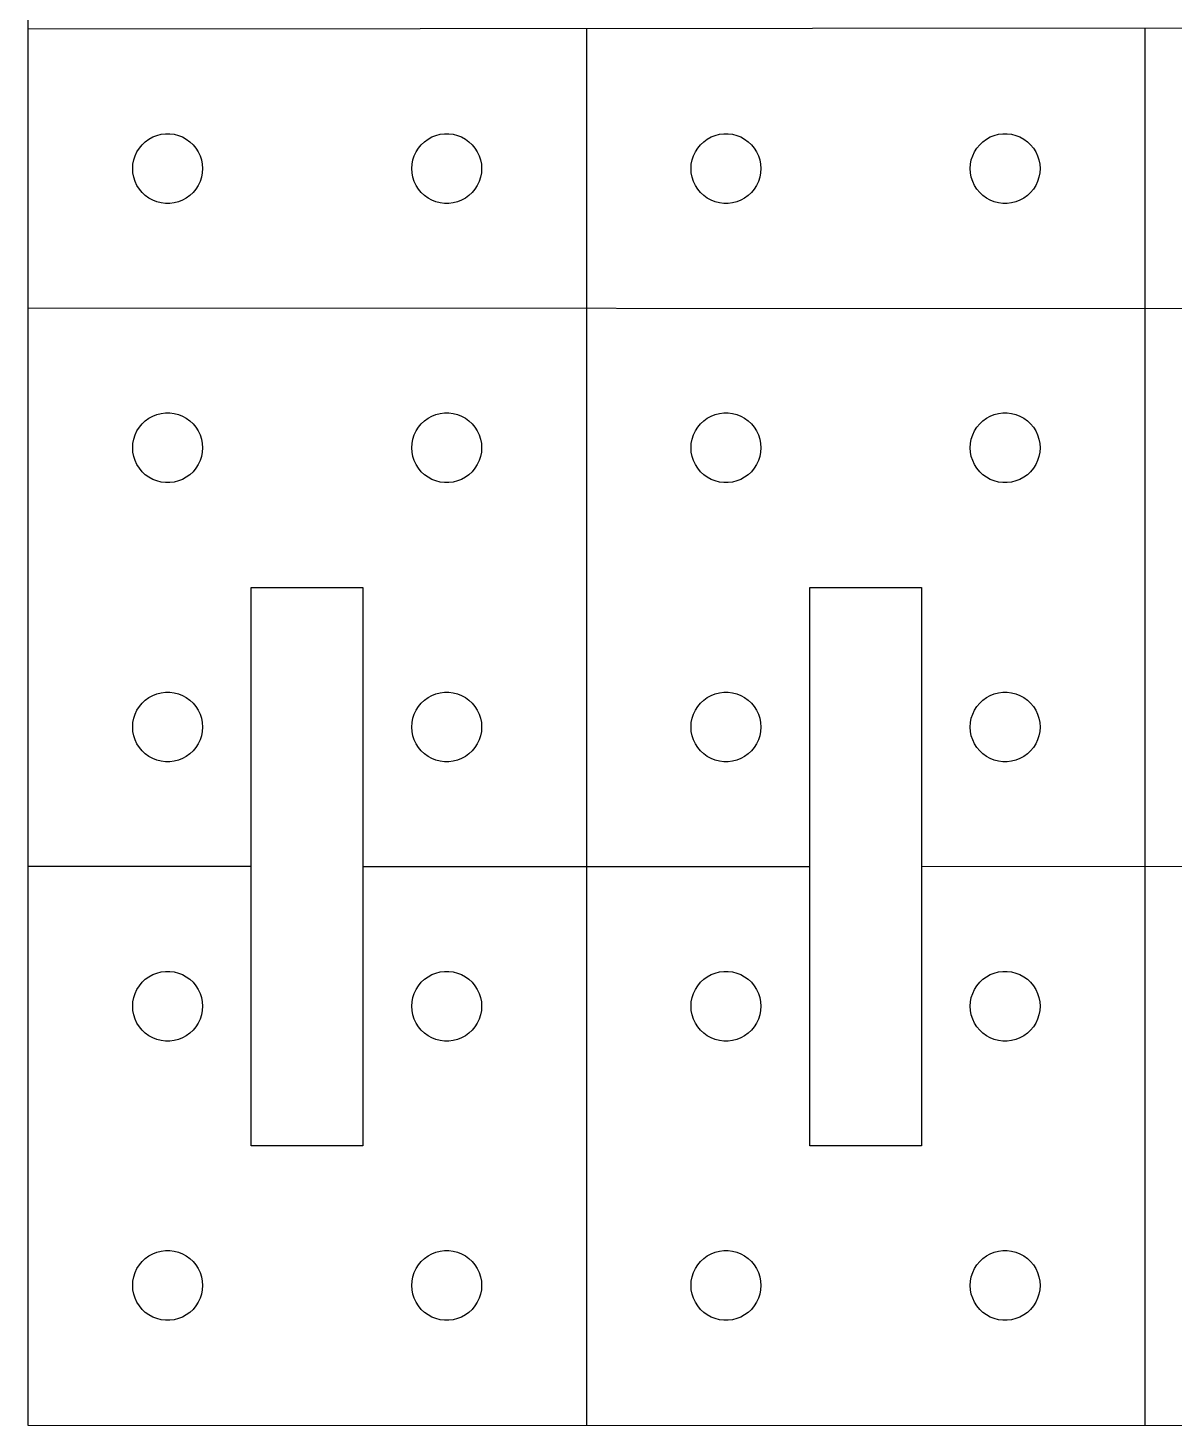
# Model space of a CAD drawing. Extents: x 0 to 330, y 0 to 287.
# Drawn here: x 0 to 82.1, y -0.1 to 100.1 of the extents above; entities that cross this region are included whole.
import ezdxf

# ---------------------------------------------------------------- set-up
doc = ezdxf.new("R2010")
doc.units = 0
doc.layers.add('LAYER_1', color=7, linetype='CONTINUOUS')

msp = doc.modelspace()

# ---------------------------------------------------------------- linework, layer by layer
at = {"layer": 'LAYER_1', "color": 7}
for p, q in [((0, 189.999968), (0, 0)), ((0, 99.999971), (270.000002, 100.282193)), ((40.000001, 99.999971), (40.000001, 0)), ((80.000001, 99.999971), (80, 0.000007)), ((8.6604, 92.110787), (8.9356, 92.26203)), ((8.9356, 92.26203), (9.2275, 92.377628)), ((9.2275, 92.377628), (9.5316, 92.455691)), ((9.5316, 92.455691), (9.843, 92.495033)), ((9.843, 92.495033), (10.15698, 92.495033)), ((10.15698, 92.495033), (10.46846, 92.455691)), ((10.46846, 92.455691), (10.77255, 92.377628)), ((10.77255, 92.377628), (11.06445, 92.26203)), ((11.06445, 92.26203), (11.33957, 92.110787)), ((28.66043, 92.110787), (28.93555, 92.26203)), ((28.93555, 92.26203), (29.22745, 92.377628)), ((29.22745, 92.377628), (29.53154, 92.455691)), ((29.53154, 92.455691), (29.84302, 92.495033)), ((29.84302, 92.495033), (30.157, 92.495033)), ((30.157, 92.495033), (30.4684, 92.455691)), ((30.4684, 92.455691), (30.7725, 92.377628)), ((30.7725, 92.377628), (31.0644, 92.26203)), ((31.0644, 92.26203), (31.3396, 92.110787)), ((48.660401, 92.110787), (48.935601, 92.26203)), ((48.935601, 92.26203), (49.227501, 92.377628)), ((49.227501, 92.377628), (49.531601, 92.455691)), ((49.531601, 92.455691), (49.843001, 92.495033)), ((49.843001, 92.495033), (50.156981, 92.495033)), ((50.156981, 92.495033), (50.468461, 92.455691)), ((50.468461, 92.455691), (50.772551, 92.377628)), ((50.772551, 92.377628), (51.064451, 92.26203)), ((51.064451, 92.26203), (51.339571, 92.110787)), ((68.660431, 92.110787), (68.935551, 92.26203)), ((68.935551, 92.26203), (69.227451, 92.377628)), ((69.227451, 92.377628), (69.531541, 92.455691)), ((69.531541, 92.455691), (69.843021, 92.495033)), ((69.843021, 92.495033), (70.157001, 92.495033)), ((70.157001, 92.495033), (70.468401, 92.455691)), ((70.468401, 92.455691), (70.772501, 92.377628)), ((70.772501, 92.377628), (71.064401, 92.26203)), ((71.064401, 92.26203), (71.339601, 92.110787)), ((7.6756, 90.920289), (7.8092, 91.204346)), ((7.8092, 91.204346), (7.9775, 91.469437)), ((7.9775, 91.469437), (8.1776, 91.711358)), ((8.1776, 91.711358), (8.4064, 91.926242)), ((8.4064, 91.926242), (8.6604, 92.110787)), ((11.33957, 92.110787), (11.59357, 91.926242)), ((11.59357, 91.926242), (11.82243, 91.711358)), ((11.82243, 91.711358), (12.02255, 91.469437)), ((12.02255, 91.469437), (12.19078, 91.204346)), ((12.19078, 91.204346), (12.32445, 90.920289)), ((27.67555, 90.920289), (27.80922, 91.204346)), ((27.80922, 91.204346), (27.97745, 91.469437)), ((27.97745, 91.469437), (28.17757, 91.711358)), ((28.17757, 91.711358), (28.40643, 91.926242)), ((28.40643, 91.926242), (28.66043, 92.110787)), ((31.3396, 92.110787), (31.5936, 91.926242)), ((31.5936, 91.926242), (31.8224, 91.711358)), ((31.8224, 91.711358), (32.0225, 91.469437)), ((32.0225, 91.469437), (32.1908, 91.204346)), ((32.1908, 91.204346), (32.3244, 90.920289)), ((47.675601, 90.920289), (47.809201, 91.204346)), ((47.809201, 91.204346), (47.977501, 91.469437)), ((47.977501, 91.469437), (48.177601, 91.711358)), ((48.177601, 91.711358), (48.406401, 91.926242)), ((48.406401, 91.926242), (48.660401, 92.110787)), ((51.339571, 92.110787), (51.593571, 91.926242)), ((51.593571, 91.926242), (51.822431, 91.711358)), ((51.822431, 91.711358), (52.022551, 91.469437)), ((52.022551, 91.469437), (52.190781, 91.204346)), ((52.190781, 91.204346), (52.324451, 90.920289)), ((67.675551, 90.920289), (67.809221, 91.204346)), ((67.809221, 91.204346), (67.977451, 91.469437)), ((67.977451, 91.469437), (68.177571, 91.711358)), ((68.177571, 91.711358), (68.406431, 91.926242)), ((68.406431, 91.926242), (68.660431, 92.110787)), ((71.339601, 92.110787), (71.593601, 91.926242)), ((71.593601, 91.926242), (71.822401, 91.711358)), ((71.822401, 91.711358), (72.022501, 91.469437)), ((72.022501, 91.469437), (72.190801, 91.204346)), ((72.190801, 91.204346), (72.324401, 90.920289)), ((7.5, 89.999962), (7.519699, 90.313314)), ((7.5197, 90.313314), (7.5786, 90.621698)), ((7.5786, 90.621698), (7.6756, 90.920289)), ((12.32445, 90.920289), (12.42146, 90.621698)), ((12.42146, 90.621698), (12.4803, 90.313314)), ((12.4803, 90.313314), (12.499999, 89.999962)), ((27.5, 89.999962), (27.519699, 90.313314)), ((27.5197, 90.313314), (27.57854, 90.621698)), ((27.57854, 90.621698), (27.67555, 90.920289)), ((32.3244, 90.920289), (32.4214, 90.621698)), ((32.4214, 90.621698), (32.4803, 90.313314)), ((32.4803, 90.313314), (32.499999, 89.999962)), ((47.500001, 89.999962), (47.5197, 90.313314)), ((47.519701, 90.313314), (47.578601, 90.621698)), ((47.578601, 90.621698), (47.675601, 90.920289)), ((52.324451, 90.920289), (52.421461, 90.621698)), ((52.421461, 90.621698), (52.480301, 90.313314)), ((52.480301, 90.313314), (52.500001, 89.999962)), ((67.500001, 89.999962), (67.5197, 90.313314)), ((67.519701, 90.313314), (67.578541, 90.621698)), ((67.578541, 90.621698), (67.675551, 90.920289)), ((72.324401, 90.920289), (72.421401, 90.621698)), ((72.421401, 90.621698), (72.480301, 90.313314)), ((72.480301, 90.313314), (72.5, 89.999962)), ((7.5197, 89.686668), (7.500001, 89.999962)), ((7.5786, 89.378283), (7.5197, 89.686668)), ((7.6756, 89.079664), (7.5786, 89.378283)), ((12.42146, 89.378283), (12.32445, 89.079664)), ((12.4803, 89.686668), (12.42146, 89.378283)), ((12.5, 89.999962), (12.480301, 89.686668)), ((27.5197, 89.686668), (27.500001, 89.999962)), ((27.57854, 89.378283), (27.5197, 89.686668)), ((27.67555, 89.079664), (27.57854, 89.378283)), ((32.4214, 89.378283), (32.3244, 89.079664)), ((32.4803, 89.686668), (32.4214, 89.378283)), ((32.5, 89.999962), (32.480301, 89.686668)), ((47.519701, 89.686668), (47.500002, 89.999962)), ((47.578601, 89.378283), (47.519701, 89.686668)), ((47.675601, 89.079664), (47.578601, 89.378283)), ((52.421461, 89.378283), (52.324451, 89.079664)), ((52.480301, 89.686668), (52.421461, 89.378283)), ((52.500001, 89.999962), (52.480302, 89.686668)), ((67.519701, 89.686668), (67.500002, 89.999962)), ((67.578541, 89.378283), (67.519701, 89.686668)), ((67.675551, 89.079664), (67.578541, 89.378283)), ((72.421401, 89.378283), (72.324401, 89.079664)), ((72.480301, 89.686668), (72.421401, 89.378283)), ((72.500001, 89.999962), (72.480302, 89.686668)), ((7.8092, 88.795579), (7.6756, 89.079664)), ((7.9775, 88.53046), (7.8092, 88.795579)), ((8.1776, 88.288567), (7.9775, 88.53046)), ((8.4064, 88.073683), (8.1776, 88.288567)), ((11.82243, 88.288567), (11.59357, 88.073683)), ((12.02255, 88.53046), (11.82243, 88.288567)), ((12.19078, 88.795579), (12.02255, 88.53046)), ((12.32445, 89.079664), (12.19078, 88.795579)), ((27.80922, 88.795579), (27.67555, 89.079664)), ((27.97745, 88.53046), (27.80922, 88.795579)), ((28.17757, 88.288567), (27.97745, 88.53046)), ((28.40643, 88.073683), (28.17757, 88.288567)), ((31.8224, 88.288567), (31.5936, 88.073683)), ((32.0225, 88.53046), (31.8224, 88.288567)), ((32.1908, 88.795579), (32.0225, 88.53046)), ((32.3244, 89.079664), (32.1908, 88.795579)), ((47.809201, 88.795579), (47.675601, 89.079664)), ((47.977501, 88.53046), (47.809201, 88.795579)), ((48.177601, 88.288567), (47.977501, 88.53046)), ((48.406401, 88.073683), (48.177601, 88.288567)), ((51.822431, 88.288567), (51.593571, 88.073683)), ((52.022551, 88.53046), (51.822431, 88.288567)), ((52.190781, 88.795579), (52.022551, 88.53046)), ((52.324451, 89.079664), (52.190781, 88.795579)), ((67.809221, 88.795579), (67.675551, 89.079664)), ((67.977451, 88.53046), (67.809221, 88.795579)), ((68.177571, 88.288567), (67.977451, 88.53046)), ((68.406431, 88.073683), (68.177571, 88.288567)), ((71.822401, 88.288567), (71.593601, 88.073683)), ((72.022501, 88.53046), (71.822401, 88.288567)), ((72.190801, 88.795579), (72.022501, 88.53046)), ((72.324401, 89.079664), (72.190801, 88.795579)), ((8.6604, 87.889166), (8.4064, 88.073683)), ((8.9356, 87.737867), (8.6604, 87.889166)), ((9.2275, 87.622381), (8.9356, 87.737867)), ((9.5316, 87.544262), (9.2275, 87.622381)), ((9.843, 87.504864), (9.5316, 87.544262)), ((10.15698, 87.504864), (9.843, 87.504864)), ((10.46846, 87.544262), (10.15698, 87.504864)), ((10.77255, 87.622381), (10.46846, 87.544262)), ((11.06445, 87.737867), (10.77255, 87.622381)), ((11.33957, 87.889166), (11.06445, 87.737867)), ((11.59357, 88.073683), (11.33957, 87.889166)), ((28.66043, 87.889166), (28.40643, 88.073683)), ((28.93555, 87.737867), (28.66043, 87.889166)), ((29.22745, 87.622381), (28.93555, 87.737867)), ((29.53154, 87.544262), (29.22745, 87.622381)), ((29.84302, 87.504864), (29.53154, 87.544262)), ((30.157, 87.504864), (29.84302, 87.504864)), ((30.4684, 87.544262), (30.157, 87.504864)), ((30.7725, 87.622381), (30.4684, 87.544262)), ((31.0644, 87.737867), (30.7725, 87.622381)), ((31.3396, 87.889166), (31.0644, 87.737867)), ((31.5936, 88.073683), (31.3396, 87.889166)), ((48.660401, 87.889166), (48.406401, 88.073683)), ((48.935601, 87.737867), (48.660401, 87.889166)), ((49.227501, 87.622381), (48.935601, 87.737867)), ((49.531601, 87.544262), (49.227501, 87.622381)), ((49.843001, 87.504864), (49.531601, 87.544262)), ((50.156981, 87.504864), (49.843001, 87.504864)), ((50.468461, 87.544262), (50.156981, 87.504864)), ((50.772551, 87.622381), (50.468461, 87.544262)), ((51.064451, 87.737867), (50.772551, 87.622381)), ((51.339571, 87.889166), (51.064451, 87.737867)), ((51.593571, 88.073683), (51.339571, 87.889166)), ((68.660431, 87.889166), (68.406431, 88.073683)), ((68.935551, 87.737867), (68.660431, 87.889166)), ((69.227451, 87.622381), (68.935551, 87.737867)), ((69.531541, 87.544262), (69.227451, 87.622381)), ((69.843021, 87.504864), (69.531541, 87.544262)), ((70.157001, 87.504864), (69.843021, 87.504864)), ((70.468401, 87.544262), (70.157001, 87.504864)), ((70.772501, 87.622381), (70.468401, 87.544262)), ((71.064401, 87.737867), (70.772501, 87.622381)), ((71.339601, 87.889166), (71.064401, 87.737867)), ((71.593601, 88.073683), (71.339601, 87.889166)), ((239.999998, 79.858871), (0, 79.999982)), ((8.6604, 72.110799), (8.9356, 72.262098)), ((8.9356, 72.262098), (9.2275, 72.377584)), ((9.2275, 72.377584), (9.5316, 72.455703)), ((9.5316, 72.455703), (9.843, 72.495101)), ((9.843, 72.495101), (10.15698, 72.495101)), ((10.15698, 72.495101), (10.46846, 72.455703)), ((10.46846, 72.455703), (10.77255, 72.377584)), ((10.77255, 72.377584), (11.06445, 72.262098)), ((11.06445, 72.262098), (11.33957, 72.110799)), ((28.66043, 72.110799), (28.93555, 72.262098)), ((28.93555, 72.262098), (29.22745, 72.377584)), ((29.22745, 72.377584), (29.53154, 72.455703)), ((29.53154, 72.455703), (29.84302, 72.495101)), ((29.84302, 72.495101), (30.157, 72.495101)), ((30.157, 72.495101), (30.4684, 72.455703)), ((30.4684, 72.455703), (30.7725, 72.377584)), ((30.7725, 72.377584), (31.0644, 72.262098)), ((31.0644, 72.262098), (31.3396, 72.110799)), ((48.660401, 72.110799), (48.935601, 72.262098)), ((48.935601, 72.262098), (49.227501, 72.377584)), ((49.227501, 72.377584), (49.531601, 72.455703)), ((49.531601, 72.455703), (49.843001, 72.495101)), ((49.843001, 72.495101), (50.156981, 72.495101)), ((50.156981, 72.495101), (50.468461, 72.455703)), ((50.468461, 72.455703), (50.772551, 72.377584)), ((50.772551, 72.377584), (51.064451, 72.262098)), ((51.064451, 72.262098), (51.339571, 72.110799)), ((68.660431, 72.110799), (68.935551, 72.262098)), ((68.935551, 72.262098), (69.227451, 72.377584)), ((69.227451, 72.377584), (69.531541, 72.455703)), ((69.531541, 72.455703), (69.843021, 72.495101)), ((69.843021, 72.495101), (70.157001, 72.495101)), ((70.157001, 72.495101), (70.468401, 72.455703)), ((70.468401, 72.455703), (70.772501, 72.377584)), ((70.772501, 72.377584), (71.064401, 72.262098)), ((71.064401, 72.262098), (71.339601, 72.110799)), ((7.6756, 70.920301), (7.8092, 71.204386)), ((7.8092, 71.204386), (7.9775, 71.469505)), ((7.9775, 71.469505), (8.1776, 71.711398)), ((8.1776, 71.711398), (8.4064, 71.926282)), ((8.4064, 71.926282), (8.6604, 72.110799)), ((11.33957, 72.110799), (11.59357, 71.926282)), ((11.59357, 71.926282), (11.82243, 71.711398)), ((11.82243, 71.711398), (12.02255, 71.469505)), ((12.02255, 71.469505), (12.19078, 71.204386)), ((12.19078, 71.204386), (12.32445, 70.920301)), ((27.67555, 70.920301), (27.80922, 71.204386)), ((27.80922, 71.204386), (27.97745, 71.469505)), ((27.97745, 71.469505), (28.17757, 71.711398)), ((28.17757, 71.711398), (28.40643, 71.926282)), ((28.40643, 71.926282), (28.66043, 72.110799)), ((31.3396, 72.110799), (31.5936, 71.926282)), ((31.5936, 71.926282), (31.8224, 71.711398)), ((31.8224, 71.711398), (32.0225, 71.469505)), ((32.0225, 71.469505), (32.1908, 71.204386)), ((32.1908, 71.204386), (32.3244, 70.920301)), ((47.675601, 70.920301), (47.809201, 71.204386)), ((47.809201, 71.204386), (47.977501, 71.469505)), ((47.977501, 71.469505), (48.177601, 71.711398)), ((48.177601, 71.711398), (48.406401, 71.926282)), ((48.406401, 71.926282), (48.660401, 72.110799)), ((51.339571, 72.110799), (51.593571, 71.926282)), ((51.593571, 71.926282), (51.822431, 71.711398)), ((51.822431, 71.711398), (52.022551, 71.469505)), ((52.022551, 71.469505), (52.190781, 71.204386)), ((52.190781, 71.204386), (52.324451, 70.920301)), ((67.675551, 70.920301), (67.809221, 71.204386)), ((67.809221, 71.204386), (67.977451, 71.469505)), ((67.977451, 71.469505), (68.177571, 71.711398)), ((68.177571, 71.711398), (68.406431, 71.926282)), ((68.406431, 71.926282), (68.660431, 72.110799)), ((71.339601, 72.110799), (71.593601, 71.926282)), ((71.593601, 71.926282), (71.822401, 71.711398)), ((71.822401, 71.711398), (72.022501, 71.469505)), ((72.022501, 71.469505), (72.190801, 71.204386)), ((72.190801, 71.204386), (72.324401, 70.920301)), ((7.5, 70.000002), (7.519699, 70.313297)), ((7.5197, 70.313297), (7.5786, 70.621682)), ((7.5786, 70.621682), (7.6756, 70.920301)), ((12.32445, 70.920301), (12.42146, 70.621682)), ((12.42146, 70.621682), (12.4803, 70.313297)), ((12.4803, 70.313297), (12.499999, 70.000002)), ((27.5, 70.000002), (27.519699, 70.313297)), ((27.5197, 70.313297), (27.57854, 70.621682)), ((27.57854, 70.621682), (27.67555, 70.920301)), ((32.3244, 70.920301), (32.4214, 70.621682)), ((32.4214, 70.621682), (32.4803, 70.313297)), ((32.4803, 70.313297), (32.499999, 70.000002)), ((47.500001, 70.000002), (47.5197, 70.313297)), ((47.519701, 70.313297), (47.578601, 70.621682)), ((47.578601, 70.621682), (47.675601, 70.920301)), ((52.324451, 70.920301), (52.421461, 70.621682)), ((52.421461, 70.621682), (52.480301, 70.313297)), ((52.480301, 70.313297), (52.500001, 70.000002)), ((67.500001, 70.000002), (67.5197, 70.313297)), ((67.519701, 70.313297), (67.578541, 70.621682)), ((67.578541, 70.621682), (67.675551, 70.920301)), ((72.324401, 70.920301), (72.421401, 70.621682)), ((72.421401, 70.621682), (72.480301, 70.313297)), ((72.480301, 70.313297), (72.5, 70.000002)), ((7.5197, 69.686651), (7.500001, 70.000002)), ((7.5786, 69.378267), (7.5197, 69.686651)), ((7.6756, 69.079676), (7.5786, 69.378267)), ((12.42146, 69.378267), (12.32445, 69.079676)), ((12.4803, 69.686651), (12.42146, 69.378267)), ((12.5, 70.000002), (12.480301, 69.686651)), ((27.5197, 69.686651), (27.500001, 70.000002)), ((27.57854, 69.378267), (27.5197, 69.686651)), ((27.67555, 69.079676), (27.57854, 69.378267)), ((32.4214, 69.378267), (32.3244, 69.079676)), ((32.4803, 69.686651), (32.4214, 69.378267)), ((32.5, 70.000002), (32.480301, 69.686651)), ((47.519701, 69.686651), (47.500002, 70.000002)), ((47.578601, 69.378267), (47.519701, 69.686651)), ((47.675601, 69.079676), (47.578601, 69.378267)), ((52.421461, 69.378267), (52.324451, 69.079676)), ((52.480301, 69.686651), (52.421461, 69.378267)), ((52.500001, 70.000002), (52.480302, 69.686651)), ((67.519701, 69.686651), (67.500002, 70.000002)), ((67.578541, 69.378267), (67.519701, 69.686651)), ((67.675551, 69.079676), (67.578541, 69.378267)), ((72.421401, 69.378267), (72.324401, 69.079676)), ((72.480301, 69.686651), (72.421401, 69.378267)), ((72.500001, 70.000002), (72.480302, 69.686651)), ((7.8092, 68.795619), (7.6756, 69.079676)), ((7.9775, 68.530528), (7.8092, 68.795619)), ((8.1776, 68.288607), (7.9775, 68.530528)), ((8.4064, 68.073723), (8.1776, 68.288607)), ((11.82243, 68.288607), (11.59357, 68.073723)), ((12.02255, 68.530528), (11.82243, 68.288607)), ((12.19078, 68.795619), (12.02255, 68.530528)), ((12.32445, 69.079676), (12.19078, 68.795619)), ((27.80922, 68.795619), (27.67555, 69.079676)), ((27.97745, 68.530528), (27.80922, 68.795619)), ((28.17757, 68.288607), (27.97745, 68.530528)), ((28.40643, 68.073723), (28.17757, 68.288607)), ((31.8224, 68.288607), (31.5936, 68.073723)), ((32.0225, 68.530528), (31.8224, 68.288607)), ((32.1908, 68.795619), (32.0225, 68.530528)), ((32.3244, 69.079676), (32.1908, 68.795619)), ((47.809201, 68.795619), (47.675601, 69.079676)), ((47.977501, 68.530528), (47.809201, 68.795619)), ((48.177601, 68.288607), (47.977501, 68.530528)), ((48.406401, 68.073723), (48.177601, 68.288607)), ((51.822431, 68.288607), (51.593571, 68.073723)), ((52.022551, 68.530528), (51.822431, 68.288607)), ((52.190781, 68.795619), (52.022551, 68.530528)), ((52.324451, 69.079676), (52.190781, 68.795619)), ((67.809221, 68.795619), (67.675551, 69.079676)), ((67.977451, 68.530528), (67.809221, 68.795619)), ((68.177571, 68.288607), (67.977451, 68.530528)), ((68.406431, 68.073723), (68.177571, 68.288607)), ((71.822401, 68.288607), (71.593601, 68.073723)), ((72.022501, 68.530528), (71.822401, 68.288607)), ((72.190801, 68.795619), (72.022501, 68.530528)), ((72.324401, 69.079676), (72.190801, 68.795619)), ((8.6604, 67.889178), (8.4064, 68.073723)), ((8.9356, 67.737935), (8.6604, 67.889178)), ((9.2275, 67.622337), (8.9356, 67.737935)), ((9.5316, 67.544274), (9.2275, 67.622337)), ((9.843, 67.504932), (9.5316, 67.544274)), ((10.15698, 67.504932), (9.843, 67.504932)), ((10.46846, 67.544274), (10.15698, 67.504932)), ((10.77255, 67.622337), (10.46846, 67.544274)), ((11.06445, 67.737935), (10.77255, 67.622337)), ((11.33957, 67.889178), (11.06445, 67.737935)), ((11.59357, 68.073723), (11.33957, 67.889178)), ((28.66043, 67.889178), (28.40643, 68.073723)), ((28.93555, 67.737935), (28.66043, 67.889178)), ((29.22745, 67.622337), (28.93555, 67.737935)), ((29.53154, 67.544274), (29.22745, 67.622337)), ((29.84302, 67.504932), (29.53154, 67.544274)), ((30.157, 67.504932), (29.84302, 67.504932)), ((30.4684, 67.544274), (30.157, 67.504932)), ((30.7725, 67.622337), (30.4684, 67.544274)), ((31.0644, 67.737935), (30.7725, 67.622337)), ((31.3396, 67.889178), (31.0644, 67.737935)), ((31.5936, 68.073723), (31.3396, 67.889178)), ((48.660401, 67.889178), (48.406401, 68.073723)), ((48.935601, 67.737935), (48.660401, 67.889178)), ((49.227501, 67.622337), (48.935601, 67.737935)), ((49.531601, 67.544274), (49.227501, 67.622337)), ((49.843001, 67.504932), (49.531601, 67.544274)), ((50.156981, 67.504932), (49.843001, 67.504932)), ((50.468461, 67.544274), (50.156981, 67.504932)), ((50.772551, 67.622337), (50.468461, 67.544274)), ((51.064451, 67.737935), (50.772551, 67.622337)), ((51.339571, 67.889178), (51.064451, 67.737935)), ((51.593571, 68.073723), (51.339571, 67.889178)), ((68.660431, 67.889178), (68.406431, 68.073723)), ((68.935551, 67.737935), (68.660431, 67.889178)), ((69.227451, 67.622337), (68.935551, 67.737935)), ((69.531541, 67.544274), (69.227451, 67.622337)), ((69.843021, 67.504932), (69.531541, 67.544274)), ((70.157001, 67.504932), (69.843021, 67.504932)), ((70.468401, 67.544274), (70.157001, 67.504932)), ((70.772501, 67.622337), (70.468401, 67.544274)), ((71.064401, 67.737935), (70.772501, 67.622337)), ((71.339601, 67.889178), (71.064401, 67.737935)), ((71.593601, 68.073723), (71.339601, 67.889178)), ((16, 19.999988), (16, 59.999994)), ((16, 59.999994), (24, 59.999994)), ((24, 59.999994), (24, 19.999988)), ((56.000001, 19.999988), (56.000001, 59.999994)), ((56.000001, 59.999994), (64.000001, 59.999994)), ((64.000001, 59.999994), (64.000001, 19.999988)), ((8.4064, 51.926266), (8.6604, 52.110811)), ((8.6604, 52.110811), (8.9356, 52.262054)), ((8.9356, 52.262054), (9.2275, 52.377652)), ((9.2275, 52.377652), (9.5316, 52.455714)), ((9.5316, 52.455714), (9.843, 52.495056)), ((9.843, 52.495056), (10.15698, 52.495056)), ((10.15698, 52.495056), (10.46846, 52.455714)), ((10.46846, 52.455714), (10.77255, 52.377652)), ((10.77255, 52.377652), (11.06445, 52.262054)), ((11.06445, 52.262054), (11.33957, 52.110811)), ((11.33957, 52.110811), (11.59357, 51.926266)), ((28.40643, 51.926266), (28.66043, 52.110811)), ((28.66043, 52.110811), (28.93555, 52.262054)), ((28.93555, 52.262054), (29.22745, 52.377652)), ((29.22745, 52.377652), (29.53154, 52.455714)), ((29.53154, 52.455714), (29.84302, 52.495056)), ((29.84302, 52.495056), (30.157, 52.495056)), ((30.157, 52.495056), (30.4684, 52.455714)), ((30.4684, 52.455714), (30.7725, 52.377652)), ((30.7725, 52.377652), (31.0644, 52.262054)), ((31.0644, 52.262054), (31.3396, 52.110811)), ((31.3396, 52.110811), (31.5936, 51.926266)), ((48.406401, 51.926266), (48.660401, 52.110811)), ((48.660401, 52.110811), (48.935601, 52.262054)), ((48.935601, 52.262054), (49.227501, 52.377652)), ((49.227501, 52.377652), (49.531601, 52.455714)), ((49.531601, 52.455714), (49.843001, 52.495056)), ((49.843001, 52.495056), (50.156981, 52.495056)), ((50.156981, 52.495056), (50.468461, 52.455714)), ((50.468461, 52.455714), (50.772551, 52.377652)), ((50.772551, 52.377652), (51.064451, 52.262054)), ((51.064451, 52.262054), (51.339571, 52.110811)), ((51.339571, 52.110811), (51.593571, 51.926266)), ((68.406431, 51.926266), (68.660431, 52.110811)), ((68.660431, 52.110811), (68.935551, 52.262054)), ((68.935551, 52.262054), (69.227451, 52.377652)), ((69.227451, 52.377652), (69.531541, 52.455714)), ((69.531541, 52.455714), (69.843021, 52.495056)), ((69.843021, 52.495056), (70.157001, 52.495056)), ((70.157001, 52.495056), (70.468401, 52.455714)), ((70.468401, 52.455714), (70.772501, 52.377652)), ((70.772501, 52.377652), (71.064401, 52.262054)), ((71.064401, 52.262054), (71.339601, 52.110811)), ((71.339601, 52.110811), (71.593601, 51.926266)), ((7.6756, 50.920313), (7.8092, 51.204398)), ((7.8092, 51.204398), (7.9775, 51.469461)), ((7.9775, 51.469461), (8.1776, 51.711382)), ((8.1776, 51.711382), (8.4064, 51.926266)), ((11.59357, 51.926266), (11.82243, 51.711382)), ((11.82243, 51.711382), (12.02255, 51.469461)), ((12.02255, 51.469461), (12.19078, 51.204398)), ((12.19078, 51.204398), (12.32445, 50.920313)), ((27.67555, 50.920313), (27.80922, 51.204398)), ((27.80922, 51.204398), (27.97745, 51.469461)), ((27.97745, 51.469461), (28.17757, 51.711382)), ((28.17757, 51.711382), (28.40643, 51.926266)), ((31.5936, 51.926266), (31.8224, 51.711382)), ((31.8224, 51.711382), (32.0225, 51.469461)), ((32.0225, 51.469461), (32.1908, 51.204398)), ((32.1908, 51.204398), (32.3244, 50.920313)), ((47.675601, 50.920313), (47.809201, 51.204398)), ((47.809201, 51.204398), (47.977501, 51.469461)), ((47.977501, 51.469461), (48.177601, 51.711382)), ((48.177601, 51.711382), (48.406401, 51.926266)), ((51.593571, 51.926266), (51.822431, 51.711382)), ((51.822431, 51.711382), (52.022551, 51.469461)), ((52.022551, 51.469461), (52.190781, 51.204398)), ((52.190781, 51.204398), (52.324451, 50.920313)), ((67.675551, 50.920313), (67.809221, 51.204398)), ((67.809221, 51.204398), (67.977451, 51.469461)), ((67.977451, 51.469461), (68.177571, 51.711382)), ((68.177571, 51.711382), (68.406431, 51.926266)), ((71.593601, 51.926266), (71.822401, 51.711382)), ((71.822401, 51.711382), (72.022501, 51.469461)), ((72.022501, 51.469461), (72.190801, 51.204398)), ((72.190801, 51.204398), (72.324401, 50.920313)), ((7.5, 49.999986), (7.519699, 50.313337)), ((7.5197, 50.313337), (7.5786, 50.621722)), ((7.5786, 50.621722), (7.6756, 50.920313)), ((12.32445, 50.920313), (12.42146, 50.621722)), ((12.42146, 50.621722), (12.4803, 50.313337)), ((12.4803, 50.313337), (12.499999, 49.999986)), ((27.5, 49.999986), (27.519699, 50.313337)), ((27.5197, 50.313337), (27.57854, 50.621722)), ((27.57854, 50.621722), (27.67555, 50.920313)), ((32.3244, 50.920313), (32.4214, 50.621722)), ((32.4214, 50.621722), (32.4803, 50.313337)), ((32.4803, 50.313337), (32.499999, 49.999986)), ((47.500001, 49.999986), (47.5197, 50.313337)), ((47.519701, 50.313337), (47.578601, 50.621722)), ((47.578601, 50.621722), (47.675601, 50.920313)), ((52.324451, 50.920313), (52.421461, 50.621722)), ((52.421461, 50.621722), (52.480301, 50.313337)), ((52.480301, 50.313337), (52.500001, 49.999986)), ((67.500001, 49.999986), (67.5197, 50.313337)), ((67.519701, 50.313337), (67.578541, 50.621722)), ((67.578541, 50.621722), (67.675551, 50.920313)), ((72.324401, 50.920313), (72.421401, 50.621722)), ((72.421401, 50.621722), (72.480301, 50.313337)), ((72.480301, 50.313337), (72.5, 49.999986)), ((7.5197, 49.686691), (7.500001, 49.999986)), ((7.5786, 49.378307), (7.5197, 49.686691)), ((7.6756, 49.079688), (7.5786, 49.378307)), ((12.42146, 49.378307), (12.32445, 49.079688)), ((12.4803, 49.686691), (12.42146, 49.378307)), ((12.5, 49.999986), (12.480301, 49.686691)), ((27.5197, 49.686691), (27.500001, 49.999986)), ((27.57854, 49.378307), (27.5197, 49.686691)), ((27.67555, 49.079688), (27.57854, 49.378307)), ((32.4214, 49.378307), (32.3244, 49.079688)), ((32.4803, 49.686691), (32.4214, 49.378307)), ((32.5, 49.999986), (32.480301, 49.686691)), ((47.519701, 49.686691), (47.500002, 49.999986)), ((47.578601, 49.378307), (47.519701, 49.686691)), ((47.675601, 49.079688), (47.578601, 49.378307)), ((52.421461, 49.378307), (52.324451, 49.079688)), ((52.480301, 49.686691), (52.421461, 49.378307)), ((52.500001, 49.999986), (52.480302, 49.686691)), ((67.519701, 49.686691), (67.500002, 49.999986)), ((67.578541, 49.378307), (67.519701, 49.686691)), ((67.675551, 49.079688), (67.578541, 49.378307)), ((72.421401, 49.378307), (72.324401, 49.079688)), ((72.480301, 49.686691), (72.421401, 49.378307)), ((72.500001, 49.999986), (72.480302, 49.686691)), ((7.8092, 48.795603), (7.6756, 49.079688)), ((7.9775, 48.530483), (7.8092, 48.795603)), ((8.1776, 48.28859), (7.9775, 48.530483)), ((8.4064, 48.073706), (8.1776, 48.28859)), ((11.82243, 48.28859), (11.59357, 48.073706)), ((12.02255, 48.530483), (11.82243, 48.28859)), ((12.19078, 48.795603), (12.02255, 48.530483)), ((12.32445, 49.079688), (12.19078, 48.795603)), ((27.80922, 48.795603), (27.67555, 49.079688)), ((27.97745, 48.530483), (27.80922, 48.795603)), ((28.17757, 48.28859), (27.97745, 48.530483)), ((28.40643, 48.073706), (28.17757, 48.28859)), ((31.8224, 48.28859), (31.5936, 48.073706)), ((32.0225, 48.530483), (31.8224, 48.28859)), ((32.1908, 48.795603), (32.0225, 48.530483)), ((32.3244, 49.079688), (32.1908, 48.795603)), ((47.809201, 48.795603), (47.675601, 49.079688)), ((47.977501, 48.530483), (47.809201, 48.795603)), ((48.177601, 48.28859), (47.977501, 48.530483)), ((48.406401, 48.073706), (48.177601, 48.28859)), ((51.822431, 48.28859), (51.593571, 48.073706)), ((52.022551, 48.530483), (51.822431, 48.28859)), ((52.190781, 48.795603), (52.022551, 48.530483)), ((52.324451, 49.079688), (52.190781, 48.795603)), ((67.809221, 48.795603), (67.675551, 49.079688)), ((67.977451, 48.530483), (67.809221, 48.795603)), ((68.177571, 48.28859), (67.977451, 48.530483)), ((68.406431, 48.073706), (68.177571, 48.28859)), ((71.822401, 48.28859), (71.593601, 48.073706)), ((72.022501, 48.530483), (71.822401, 48.28859)), ((72.190801, 48.795603), (72.022501, 48.530483)), ((72.324401, 49.079688), (72.190801, 48.795603)), ((8.6604, 47.88919), (8.4064, 48.073706)), ((8.9356, 47.73789), (8.6604, 47.88919)), ((9.2275, 47.622405), (8.9356, 47.73789)), ((9.5316, 47.544286), (9.2275, 47.622405)), ((9.843, 47.504888), (9.5316, 47.544286)), ((10.15698, 47.504888), (9.843, 47.504888)), ((10.46846, 47.544286), (10.15698, 47.504888)), ((10.77255, 47.622405), (10.46846, 47.544286)), ((11.06445, 47.73789), (10.77255, 47.622405)), ((11.33957, 47.88919), (11.06445, 47.73789)), ((11.59357, 48.073706), (11.33957, 47.88919)), ((28.66043, 47.88919), (28.40643, 48.073706)), ((28.93555, 47.73789), (28.66043, 47.88919)), ((29.22745, 47.622405), (28.93555, 47.73789)), ((29.53154, 47.544286), (29.22745, 47.622405)), ((29.84302, 47.504888), (29.53154, 47.544286)), ((30.157, 47.504888), (29.84302, 47.504888)), ((30.4684, 47.544286), (30.157, 47.504888)), ((30.7725, 47.622405), (30.4684, 47.544286)), ((31.0644, 47.73789), (30.7725, 47.622405)), ((31.3396, 47.88919), (31.0644, 47.73789)), ((31.5936, 48.073706), (31.3396, 47.88919)), ((48.660401, 47.88919), (48.406401, 48.073706)), ((48.935601, 47.73789), (48.660401, 47.88919)), ((49.227501, 47.622405), (48.935601, 47.73789)), ((49.531601, 47.544286), (49.227501, 47.622405)), ((49.843001, 47.504888), (49.531601, 47.544286)), ((50.156981, 47.504888), (49.843001, 47.504888)), ((50.468461, 47.544286), (50.156981, 47.504888)), ((50.772551, 47.622405), (50.468461, 47.544286)), ((51.064451, 47.73789), (50.772551, 47.622405)), ((51.339571, 47.88919), (51.064451, 47.73789)), ((51.593571, 48.073706), (51.339571, 47.88919)), ((68.660431, 47.88919), (68.406431, 48.073706)), ((68.935551, 47.73789), (68.660431, 47.88919)), ((69.227451, 47.622405), (68.935551, 47.73789)), ((69.531541, 47.544286), (69.227451, 47.622405)), ((69.843021, 47.504888), (69.531541, 47.544286)), ((70.157001, 47.504888), (69.843021, 47.504888)), ((70.468401, 47.544286), (70.157001, 47.504888)), ((70.772501, 47.622405), (70.468401, 47.544286)), ((71.064401, 47.73789), (70.772501, 47.622405)), ((71.339601, 47.88919), (71.064401, 47.73789)), ((71.593601, 48.073706), (71.339601, 47.88919)), ((16, 39.999988), (0, 39.999988)), ((24, 39.999995), (56.000001, 39.999995)), ((239.999998, 39.858885), (64.000001, 39.999988)), ((8.4064, 31.926276), (8.6604, 32.110793)), ((8.6604, 32.110793), (8.9356, 32.262092)), ((8.9356, 32.262092), (9.2275, 32.377577)), ((9.2275, 32.377577), (9.5316, 32.455697)), ((9.5316, 32.455697), (9.843, 32.495095)), ((9.843, 32.495095), (10.15698, 32.495095)), ((10.15698, 32.495095), (10.46846, 32.455697)), ((10.46846, 32.455697), (10.77255, 32.377577)), ((10.77255, 32.377577), (11.06445, 32.262092)), ((11.06445, 32.262092), (11.33957, 32.110793)), ((11.33957, 32.110793), (11.59357, 31.926276)), ((28.40643, 31.926276), (28.66043, 32.110793)), ((28.66043, 32.110793), (28.93555, 32.262092)), ((28.93555, 32.262092), (29.22745, 32.377577)), ((29.22745, 32.377577), (29.53154, 32.455697)), ((29.53154, 32.455697), (29.84302, 32.495095)), ((29.84302, 32.495095), (30.157, 32.495095)), ((30.157, 32.495095), (30.4684, 32.455697)), ((30.4684, 32.455697), (30.7725, 32.377577)), ((30.7725, 32.377577), (31.0644, 32.262092)), ((31.0644, 32.262092), (31.3396, 32.110793)), ((31.3396, 32.110793), (31.5936, 31.926276)), ((48.406401, 31.926276), (48.660401, 32.110793)), ((48.660401, 32.110793), (48.935601, 32.262092)), ((48.935601, 32.262092), (49.227501, 32.377577)), ((49.227501, 32.377577), (49.531601, 32.455697)), ((49.531601, 32.455697), (49.843001, 32.495095)), ((49.843001, 32.495095), (50.156981, 32.495095)), ((50.156981, 32.495095), (50.468461, 32.455697)), ((50.468461, 32.455697), (50.772551, 32.377577)), ((50.772551, 32.377577), (51.064451, 32.262092)), ((51.064451, 32.262092), (51.339571, 32.110793)), ((51.339571, 32.110793), (51.593571, 31.926276)), ((68.406431, 31.926276), (68.660431, 32.110793)), ((68.660431, 32.110793), (68.935551, 32.262092)), ((68.935551, 32.262092), (69.227451, 32.377577)), ((69.227451, 32.377577), (69.531541, 32.455697)), ((69.531541, 32.455697), (69.843021, 32.495095)), ((69.843021, 32.495095), (70.157001, 32.495095)), ((70.157001, 32.495095), (70.468401, 32.455697)), ((70.468401, 32.455697), (70.772501, 32.377577)), ((70.772501, 32.377577), (71.064401, 32.262092)), ((71.064401, 32.262092), (71.339601, 32.110793)), ((71.339601, 32.110793), (71.593601, 31.926276)), ((7.6756, 30.920295), (7.8092, 31.20438)), ((7.8092, 31.20438), (7.9775, 31.469499)), ((7.9775, 31.469499), (8.1776, 31.711392)), ((8.1776, 31.711392), (8.4064, 31.926276)), ((11.59357, 31.926276), (11.82243, 31.711392)), ((11.82243, 31.711392), (12.02255, 31.469499)), ((12.02255, 31.469499), (12.19078, 31.20438)), ((12.19078, 31.20438), (12.32445, 30.920295)), ((27.67555, 30.920295), (27.80922, 31.20438)), ((27.80922, 31.20438), (27.97745, 31.469499)), ((27.97745, 31.469499), (28.17757, 31.711392)), ((28.17757, 31.711392), (28.40643, 31.926276)), ((31.5936, 31.926276), (31.8224, 31.711392)), ((31.8224, 31.711392), (32.0225, 31.469499)), ((32.0225, 31.469499), (32.1908, 31.20438)), ((32.1908, 31.20438), (32.3244, 30.920295)), ((47.675601, 30.920295), (47.809201, 31.20438)), ((47.809201, 31.20438), (47.977501, 31.469499)), ((47.977501, 31.469499), (48.177601, 31.711392)), ((48.177601, 31.711392), (48.406401, 31.926276)), ((51.593571, 31.926276), (51.822431, 31.711392)), ((51.822431, 31.711392), (52.022551, 31.469499)), ((52.022551, 31.469499), (52.190781, 31.20438)), ((52.190781, 31.20438), (52.324451, 30.920295)), ((67.675551, 30.920295), (67.809221, 31.20438)), ((67.809221, 31.20438), (67.977451, 31.469499)), ((67.977451, 31.469499), (68.177571, 31.711392)), ((68.177571, 31.711392), (68.406431, 31.926276)), ((71.593601, 31.926276), (71.822401, 31.711392)), ((71.822401, 31.711392), (72.022501, 31.469499)), ((72.022501, 31.469499), (72.190801, 31.20438)), ((72.190801, 31.20438), (72.324401, 30.920295)), ((7.5, 29.999996), (7.519699, 30.313291)), ((7.5197, 30.313291), (7.5786, 30.621675)), ((7.5786, 30.621675), (7.6756, 30.920295)), ((12.32445, 30.920295), (12.42146, 30.621675)), ((12.42146, 30.621675), (12.4803, 30.313291)), ((12.4803, 30.313291), (12.499999, 29.999996)), ((27.5, 29.999996), (27.519699, 30.313291)), ((27.5197, 30.313291), (27.57854, 30.621675)), ((27.57854, 30.621675), (27.67555, 30.920295)), ((32.3244, 30.920295), (32.4214, 30.621675)), ((32.4214, 30.621675), (32.4803, 30.313291)), ((32.4803, 30.313291), (32.499999, 29.999996)), ((47.500001, 29.999996), (47.5197, 30.313291)), ((47.519701, 30.313291), (47.578601, 30.621675)), ((47.578601, 30.621675), (47.675601, 30.920295)), ((52.324451, 30.920295), (52.421461, 30.621675)), ((52.421461, 30.621675), (52.480301, 30.313291)), ((52.480301, 30.313291), (52.500001, 29.999996)), ((67.500001, 29.999996), (67.5197, 30.313291)), ((67.519701, 30.313291), (67.578541, 30.621675)), ((67.578541, 30.621675), (67.675551, 30.920295)), ((72.324401, 30.920295), (72.421401, 30.621675)), ((72.421401, 30.621675), (72.480301, 30.313291)), ((72.480301, 30.313291), (72.5, 29.999996)), ((7.5197, 29.686645), (7.500001, 29.999996)), ((7.5786, 29.378261), (7.5197, 29.686645)), ((7.6756, 29.07967), (7.5786, 29.378261)), ((7.8092, 28.795585), (7.6756, 29.07967)), ((12.32445, 29.07967), (12.19078, 28.795585)), ((12.42146, 29.378261), (12.32445, 29.07967)), ((12.4803, 29.686645), (12.42146, 29.378261)), ((12.5, 29.999996), (12.480301, 29.686645)), ((27.5197, 29.686645), (27.500001, 29.999996)), ((27.57854, 29.378261), (27.5197, 29.686645)), ((27.67555, 29.07967), (27.57854, 29.378261)), ((27.80922, 28.795585), (27.67555, 29.07967)), ((32.3244, 29.07967), (32.1908, 28.795585)), ((32.4214, 29.378261), (32.3244, 29.07967)), ((32.4803, 29.686645), (32.4214, 29.378261)), ((32.5, 29.999996), (32.480301, 29.686645)), ((47.519701, 29.686645), (47.500002, 29.999996)), ((47.578601, 29.378261), (47.519701, 29.686645)), ((47.675601, 29.07967), (47.578601, 29.378261)), ((47.809201, 28.795585), (47.675601, 29.07967)), ((52.324451, 29.07967), (52.190781, 28.795585)), ((52.421461, 29.378261), (52.324451, 29.07967)), ((52.480301, 29.686645), (52.421461, 29.378261)), ((52.500001, 29.999996), (52.480302, 29.686645)), ((67.519701, 29.686645), (67.500002, 29.999996)), ((67.578541, 29.378261), (67.519701, 29.686645)), ((67.675551, 29.07967), (67.578541, 29.378261)), ((67.809221, 28.795585), (67.675551, 29.07967)), ((72.324401, 29.07967), (72.190801, 28.795585)), ((72.421401, 29.378261), (72.324401, 29.07967)), ((72.480301, 29.686645), (72.421401, 29.378261)), ((72.500001, 29.999996), (72.480302, 29.686645)), ((7.9775, 28.530522), (7.8092, 28.795585)), ((8.1776, 28.288601), (7.9775, 28.530522)), ((8.4064, 28.073717), (8.1776, 28.288601)), ((8.6604, 27.889172), (8.4064, 28.073717)), ((11.59357, 28.073717), (11.33957, 27.889172)), ((11.82243, 28.288601), (11.59357, 28.073717)), ((12.02255, 28.530522), (11.82243, 28.288601)), ((12.19078, 28.795585), (12.02255, 28.530522)), ((27.97745, 28.530522), (27.80922, 28.795585)), ((28.17757, 28.288601), (27.97745, 28.530522)), ((28.40643, 28.073717), (28.17757, 28.288601)), ((28.66043, 27.889172), (28.40643, 28.073717)), ((31.5936, 28.073717), (31.3396, 27.889172)), ((31.8224, 28.288601), (31.5936, 28.073717)), ((32.0225, 28.530522), (31.8224, 28.288601)), ((32.1908, 28.795585), (32.0225, 28.530522)), ((47.977501, 28.530522), (47.809201, 28.795585)), ((48.177601, 28.288601), (47.977501, 28.530522)), ((48.406401, 28.073717), (48.177601, 28.288601)), ((48.660401, 27.889172), (48.406401, 28.073717)), ((51.593571, 28.073717), (51.339571, 27.889172)), ((51.822431, 28.288601), (51.593571, 28.073717)), ((52.022551, 28.530522), (51.822431, 28.288601)), ((52.190781, 28.795585), (52.022551, 28.530522)), ((67.977451, 28.530522), (67.809221, 28.795585)), ((68.177571, 28.288601), (67.977451, 28.530522)), ((68.406431, 28.073717), (68.177571, 28.288601)), ((68.660431, 27.889172), (68.406431, 28.073717)), ((71.593601, 28.073717), (71.339601, 27.889172)), ((71.822401, 28.288601), (71.593601, 28.073717)), ((72.022501, 28.530522), (71.822401, 28.288601)), ((72.190801, 28.795585), (72.022501, 28.530522)), ((8.9356, 27.737929), (8.6604, 27.889172)), ((9.2275, 27.622331), (8.9356, 27.737929)), ((9.5316, 27.544268), (9.2275, 27.622331)), ((9.843, 27.504926), (9.5316, 27.544268)), ((10.15698, 27.504926), (9.843, 27.504926)), ((10.46846, 27.544268), (10.15698, 27.504926)), ((10.77255, 27.622331), (10.46846, 27.544268)), ((11.06445, 27.737929), (10.77255, 27.622331)), ((11.33957, 27.889172), (11.06445, 27.737929)), ((28.93555, 27.737929), (28.66043, 27.889172)), ((29.22745, 27.622331), (28.93555, 27.737929)), ((29.53154, 27.544268), (29.22745, 27.622331)), ((29.84302, 27.504926), (29.53154, 27.544268)), ((30.157, 27.504926), (29.84302, 27.504926)), ((30.4684, 27.544268), (30.157, 27.504926)), ((30.7725, 27.622331), (30.4684, 27.544268)), ((31.0644, 27.737929), (30.7725, 27.622331)), ((31.3396, 27.889172), (31.0644, 27.737929)), ((48.935601, 27.737929), (48.660401, 27.889172)), ((49.227501, 27.622331), (48.935601, 27.737929)), ((49.531601, 27.544268), (49.227501, 27.622331)), ((49.843001, 27.504926), (49.531601, 27.544268)), ((50.156981, 27.504926), (49.843001, 27.504926)), ((50.468461, 27.544268), (50.156981, 27.504926)), ((50.772551, 27.622331), (50.468461, 27.544268)), ((51.064451, 27.737929), (50.772551, 27.622331)), ((51.339571, 27.889172), (51.064451, 27.737929)), ((68.935551, 27.737929), (68.660431, 27.889172)), ((69.227451, 27.622331), (68.935551, 27.737929)), ((69.531541, 27.544268), (69.227451, 27.622331)), ((69.843021, 27.504926), (69.531541, 27.544268)), ((70.157001, 27.504926), (69.843021, 27.504926)), ((70.468401, 27.544268), (70.157001, 27.504926)), ((70.772501, 27.622331), (70.468401, 27.544268)), ((71.064401, 27.737929), (70.772501, 27.622331)), ((71.339601, 27.889172), (71.064401, 27.737929)), ((24, 19.999988), (16, 19.999988)), ((64.000001, 19.999988), (56.000001, 19.999988)), ((8.4064, 11.926259), (8.6604, 12.110805)), ((8.6604, 12.110805), (8.9356, 12.262047)), ((8.9356, 12.262047), (9.2275, 12.377646)), ((9.2275, 12.377646), (9.5316, 12.455708)), ((9.5316, 12.455708), (9.843, 12.49505)), ((9.843, 12.49505), (10.15698, 12.49505)), ((10.15698, 12.49505), (10.46846, 12.455708)), ((10.46846, 12.455708), (10.77255, 12.377646)), ((10.77255, 12.377646), (11.06445, 12.262047)), ((11.06445, 12.262047), (11.33957, 12.110805)), ((11.33957, 12.110805), (11.59357, 11.926259)), ((28.40643, 11.926259), (28.66043, 12.110805)), ((28.66043, 12.110805), (28.93555, 12.262047)), ((28.93555, 12.262047), (29.22745, 12.377646)), ((29.22745, 12.377646), (29.53154, 12.455708)), ((29.53154, 12.455708), (29.84302, 12.49505)), ((29.84302, 12.49505), (30.157, 12.49505)), ((30.157, 12.49505), (30.4684, 12.455708)), ((30.4684, 12.455708), (30.7725, 12.377646)), ((30.7725, 12.377646), (31.0644, 12.262047)), ((31.0644, 12.262047), (31.3396, 12.110805)), ((31.3396, 12.110805), (31.5936, 11.926259)), ((48.406401, 11.926259), (48.660401, 12.110805)), ((48.660401, 12.110805), (48.935601, 12.262047)), ((48.935601, 12.262047), (49.227501, 12.377646)), ((49.227501, 12.377646), (49.531601, 12.455708)), ((49.531601, 12.455708), (49.843001, 12.49505)), ((49.843001, 12.49505), (50.156981, 12.49505)), ((50.156981, 12.49505), (50.468461, 12.455708)), ((50.468461, 12.455708), (50.772551, 12.377646)), ((50.772551, 12.377646), (51.064451, 12.262047)), ((51.064451, 12.262047), (51.339571, 12.110805)), ((51.339571, 12.110805), (51.593571, 11.926259)), ((68.406431, 11.926259), (68.660431, 12.110805)), ((68.660431, 12.110805), (68.935551, 12.262047)), ((68.935551, 12.262047), (69.227451, 12.377646)), ((69.227451, 12.377646), (69.531541, 12.455708)), ((69.531541, 12.455708), (69.843021, 12.49505)), ((69.843021, 12.49505), (70.157001, 12.49505)), ((70.157001, 12.49505), (70.468401, 12.455708)), ((70.468401, 12.455708), (70.772501, 12.377646)), ((70.772501, 12.377646), (71.064401, 12.262047)), ((71.064401, 12.262047), (71.339601, 12.110805)), ((71.339601, 12.110805), (71.593601, 11.926259)), ((7.6756, 10.920307), (7.8092, 11.204363)), ((7.8092, 11.204363), (7.9775, 11.469455)), ((7.9775, 11.469455), (8.1776, 11.711375)), ((8.1776, 11.711375), (8.4064, 11.926259)), ((11.59357, 11.926259), (11.82243, 11.711375)), ((11.82243, 11.711375), (12.02255, 11.469455)), ((12.02255, 11.469455), (12.19078, 11.204363)), ((12.19078, 11.204363), (12.32445, 10.920307)), ((27.67555, 10.920307), (27.80922, 11.204363)), ((27.80922, 11.204363), (27.97745, 11.469455)), ((27.97745, 11.469455), (28.17757, 11.711375)), ((28.17757, 11.711375), (28.40643, 11.926259)), ((31.5936, 11.926259), (31.8224, 11.711375)), ((31.8224, 11.711375), (32.0225, 11.469455)), ((32.0225, 11.469455), (32.1908, 11.204363)), ((32.1908, 11.204363), (32.3244, 10.920307)), ((47.675601, 10.920307), (47.809201, 11.204363)), ((47.809201, 11.204363), (47.977501, 11.469455)), ((47.977501, 11.469455), (48.177601, 11.711375)), ((48.177601, 11.711375), (48.406401, 11.926259)), ((51.593571, 11.926259), (51.822431, 11.711375)), ((51.822431, 11.711375), (52.022551, 11.469455)), ((52.022551, 11.469455), (52.190781, 11.204363)), ((52.190781, 11.204363), (52.324451, 10.920307)), ((67.675551, 10.920307), (67.809221, 11.204363)), ((67.809221, 11.204363), (67.977451, 11.469455)), ((67.977451, 11.469455), (68.177571, 11.711375)), ((68.177571, 11.711375), (68.406431, 11.926259)), ((71.593601, 11.926259), (71.822401, 11.711375)), ((71.822401, 11.711375), (72.022501, 11.469455)), ((72.022501, 11.469455), (72.190801, 11.204363)), ((72.190801, 11.204363), (72.324401, 10.920307)), ((7.5, 9.99998), (7.519699, 10.313331)), ((7.5197, 10.313331), (7.5786, 10.621715)), ((7.5786, 10.621715), (7.6756, 10.920307)), ((12.32445, 10.920307), (12.42146, 10.621715)), ((12.42146, 10.621715), (12.4803, 10.313331)), ((12.4803, 10.313331), (12.499999, 9.99998)), ((27.5, 9.99998), (27.519699, 10.313331)), ((27.5197, 10.313331), (27.57854, 10.621715)), ((27.57854, 10.621715), (27.67555, 10.920307)), ((32.3244, 10.920307), (32.4214, 10.621715)), ((32.4214, 10.621715), (32.4803, 10.313331)), ((32.4803, 10.313331), (32.499999, 9.99998)), ((47.500001, 9.99998), (47.5197, 10.313331)), ((47.519701, 10.313331), (47.578601, 10.621715)), ((47.578601, 10.621715), (47.675601, 10.920307)), ((52.324451, 10.920307), (52.421461, 10.621715)), ((52.421461, 10.621715), (52.480301, 10.313331)), ((52.480301, 10.313331), (52.500001, 9.99998)), ((67.500001, 9.99998), (67.5197, 10.313331)), ((67.519701, 10.313331), (67.578541, 10.621715)), ((67.578541, 10.621715), (67.675551, 10.920307)), ((72.324401, 10.920307), (72.421401, 10.621715)), ((72.421401, 10.621715), (72.480301, 10.313331)), ((72.480301, 10.313331), (72.5, 9.99998)), ((7.5197, 9.686685), (7.500001, 9.99998)), ((7.5786, 9.378301), (7.5197, 9.686685)), ((7.6756, 9.079681), (7.5786, 9.378301)), ((7.8092, 8.795597), (7.6756, 9.079681)), ((12.32445, 9.079681), (12.19078, 8.795597)), ((12.42146, 9.378301), (12.32445, 9.079681)), ((12.4803, 9.686685), (12.42146, 9.378301)), ((12.5, 9.99998), (12.480301, 9.686685)), ((27.5197, 9.686685), (27.500001, 9.99998)), ((27.57854, 9.378301), (27.5197, 9.686685)), ((27.67555, 9.079681), (27.57854, 9.378301)), ((27.80922, 8.795597), (27.67555, 9.079681)), ((32.3244, 9.079681), (32.1908, 8.795597)), ((32.4214, 9.378301), (32.3244, 9.079681)), ((32.4803, 9.686685), (32.4214, 9.378301)), ((32.5, 9.99998), (32.480301, 9.686685)), ((47.519701, 9.686685), (47.500002, 9.99998)), ((47.578601, 9.378301), (47.519701, 9.686685)), ((47.675601, 9.079681), (47.578601, 9.378301)), ((47.809201, 8.795597), (47.675601, 9.079681)), ((52.324451, 9.079681), (52.190781, 8.795597)), ((52.421461, 9.378301), (52.324451, 9.079681)), ((52.480301, 9.686685), (52.421461, 9.378301)), ((52.500001, 9.99998), (52.480302, 9.686685)), ((67.519701, 9.686685), (67.500002, 9.99998)), ((67.578541, 9.378301), (67.519701, 9.686685)), ((67.675551, 9.079681), (67.578541, 9.378301)), ((67.809221, 8.795597), (67.675551, 9.079681)), ((72.324401, 9.079681), (72.190801, 8.795597)), ((72.421401, 9.378301), (72.324401, 9.079681)), ((72.480301, 9.686685), (72.421401, 9.378301)), ((72.500001, 9.99998), (72.480302, 9.686685)), ((7.9775, 8.530477), (7.8092, 8.795597)), ((8.1776, 8.288584), (7.9775, 8.530477)), ((8.4064, 8.0737), (8.1776, 8.288584)), ((8.6604, 7.889183), (8.4064, 8.0737)), ((11.59357, 8.0737), (11.33957, 7.889183)), ((11.82243, 8.288584), (11.59357, 8.0737)), ((12.02255, 8.530477), (11.82243, 8.288584)), ((12.19078, 8.795597), (12.02255, 8.530477)), ((27.97745, 8.530477), (27.80922, 8.795597)), ((28.17757, 8.288584), (27.97745, 8.530477)), ((28.40643, 8.0737), (28.17757, 8.288584)), ((28.66043, 7.889183), (28.40643, 8.0737)), ((31.5936, 8.0737), (31.3396, 7.889183)), ((31.8224, 8.288584), (31.5936, 8.0737)), ((32.0225, 8.530477), (31.8224, 8.288584)), ((32.1908, 8.795597), (32.0225, 8.530477)), ((47.977501, 8.530477), (47.809201, 8.795597)), ((48.177601, 8.288584), (47.977501, 8.530477)), ((48.406401, 8.0737), (48.177601, 8.288584)), ((48.660401, 7.889183), (48.406401, 8.0737)), ((51.593571, 8.0737), (51.339571, 7.889183)), ((51.822431, 8.288584), (51.593571, 8.0737)), ((52.022551, 8.530477), (51.822431, 8.288584)), ((52.190781, 8.795597), (52.022551, 8.530477)), ((67.977451, 8.530477), (67.809221, 8.795597)), ((68.177571, 8.288584), (67.977451, 8.530477)), ((68.406431, 8.0737), (68.177571, 8.288584)), ((68.660431, 7.889183), (68.406431, 8.0737)), ((71.593601, 8.0737), (71.339601, 7.889183)), ((71.822401, 8.288584), (71.593601, 8.0737)), ((72.022501, 8.530477), (71.822401, 8.288584)), ((72.190801, 8.795597), (72.022501, 8.530477)), ((8.9356, 7.737884), (8.6604, 7.889183)), ((9.2275, 7.622399), (8.9356, 7.737884)), ((9.5316, 7.54428), (9.2275, 7.622399)), ((9.843, 7.504881), (9.5316, 7.54428)), ((10.15698, 7.504881), (9.843, 7.504881)), ((10.46846, 7.54428), (10.15698, 7.504881)), ((10.77255, 7.622399), (10.46846, 7.54428)), ((11.06445, 7.737884), (10.77255, 7.622399)), ((11.33957, 7.889183), (11.06445, 7.737884)), ((28.93555, 7.737884), (28.66043, 7.889183)), ((29.22745, 7.622399), (28.93555, 7.737884)), ((29.53154, 7.54428), (29.22745, 7.622399)), ((29.84302, 7.504881), (29.53154, 7.54428)), ((30.157, 7.504881), (29.84302, 7.504881)), ((30.4684, 7.54428), (30.157, 7.504881)), ((30.7725, 7.622399), (30.4684, 7.54428)), ((31.0644, 7.737884), (30.7725, 7.622399)), ((31.3396, 7.889183), (31.0644, 7.737884)), ((48.935601, 7.737884), (48.660401, 7.889183)), ((49.227501, 7.622399), (48.935601, 7.737884)), ((49.531601, 7.54428), (49.227501, 7.622399)), ((49.843001, 7.504881), (49.531601, 7.54428)), ((50.156981, 7.504881), (49.843001, 7.504881)), ((50.468461, 7.54428), (50.156981, 7.504881)), ((50.772551, 7.622399), (50.468461, 7.54428)), ((51.064451, 7.737884), (50.772551, 7.622399)), ((51.339571, 7.889183), (51.064451, 7.737884)), ((68.935551, 7.737884), (68.660431, 7.889183)), ((69.227451, 7.622399), (68.935551, 7.737884)), ((69.531541, 7.54428), (69.227451, 7.622399)), ((69.843021, 7.504881), (69.531541, 7.54428)), ((70.157001, 7.504881), (69.843021, 7.504881)), ((70.468401, 7.54428), (70.157001, 7.504881)), ((70.772501, 7.622399), (70.468401, 7.54428)), ((71.064401, 7.737884), (70.772501, 7.622399)), ((71.339601, 7.889183), (71.064401, 7.737884)), ((0, 0), (329.999998, -0.141103))]:
    msp.add_line(p, q, dxfattribs=at)

doc.saveas('drawing.dxf')
